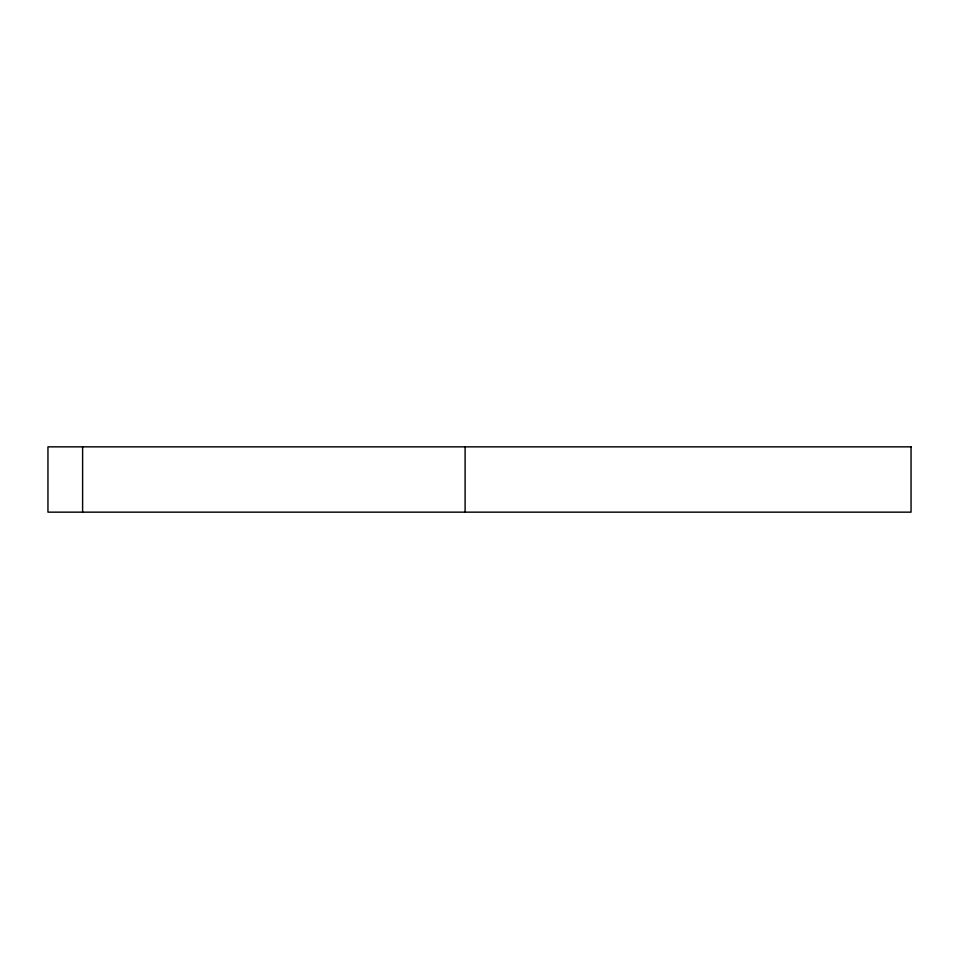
<?xml version="1.0" encoding="UTF-8"?>
<svg xmlns="http://www.w3.org/2000/svg" width="959" height="959" viewBox="0 0 959 959"><rect width="100%" height="100%" fill="white"/><g stroke="black" fill="none" stroke-linecap="round" stroke-linejoin="round"><path stroke-width="1.44" d="M465.103 446.846L465.103 512.154M82.606 446.846L82.606 512.154M911.05 446.846L47.95 446.846L47.95 512.154L911.05 512.154L911.05 446.846"/></g></svg>
